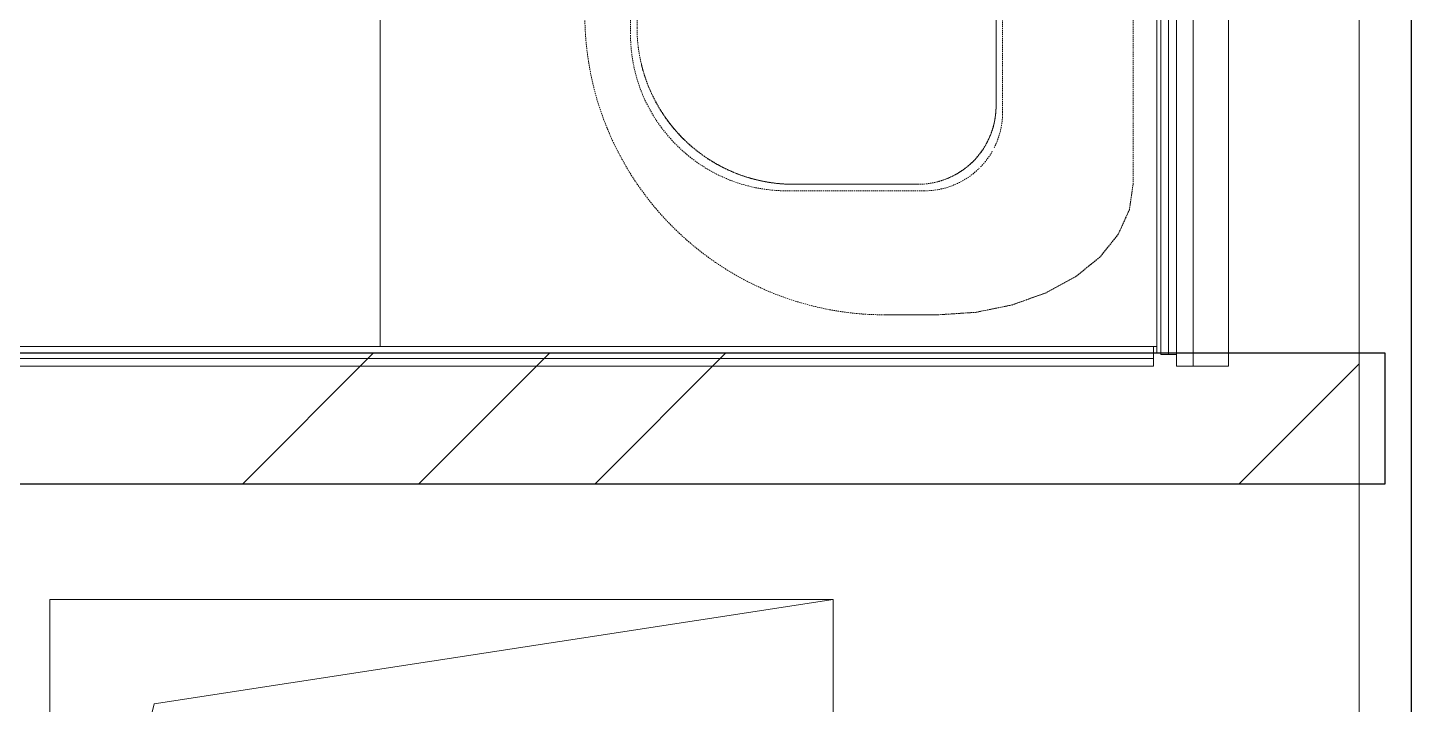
# Model space of a CAD drawing. Header units: millimetres. Extents: x -10915 to 62537, y -37640 to 44223.
# Drawn here: x 40525 to 41585, y 13176 to 13695 of the extents above; entities that cross this region are included whole.
import ezdxf

# ---------------------------------------------------------------- set-up
doc = ezdxf.new("R2010")
doc.units = ezdxf.units.MM
doc.linetypes.add('200_ШТРИХ_ш1п0_6_', pattern=[1.6, 1, -0.6])
for name, color, linetype, lineweight in [('Обобщенные модели', 7, 'Continuous', 18), ('Перекрытие', 7, 'Continuous', 18), ('Перекрытие штриховка', 7, 'Continuous', 18), ('Сантехника', 7, 'Continuous', 18), ('Стены внутренние', 7, 'Continuous', 18), ('Стены несущие', 7, 'Continuous', 30), ('Стены отделка', 7, 'Continuous', 30), ('Стены штриховка', 7, 'Continuous', 9)]:
    doc.layers.add(name, color=color, linetype=linetype, lineweight=lineweight)

# ---------------------------------------------------------------- blocks, each defined once
blk = doc.blocks.new('ADSK_Умывальник с 3 смесителемями - Умывальник 2-6172343-План полов 4-го этажа')
at = {"layer": 'Сантехника', "linetype": '200_ШТРИХ_ш1п0_6_'}
for p, q in [((1112.5, 0), (-1112.5, 0)), ((527.4, -105), (1052.5, -105)), ((1212.5, -190), (1212.5, -150)), ((1112.5, -165), (1112.5, -260)), ((992.5, -380), (-992.5, -380))]:
    blk.add_line(p, q, dxfattribs=at)
at = {"layer": 'Сантехника', "color": 251, "linetype": '200_ШТРИХ_ш1п0_6_', "true_color": 0x666666}
for p, q in [((-1112.5, 0), (1112.5, 0)), ((1052.5, -105), (527.4, -105)), ((527.4, -105), (1052.5, -105)), ((1057.5, -100), (702.6, -100)), ((1212.5, -150), (1212.5, -190)), ((1112.5, -260), (1112.5, -165)), ((1112.5, -165), (1112.5, -260)), ((1117.5, -265), (1117.5, -160)), ((-992.5, -380), (992.5, -380)), ((-997.5, -385), (997.5, -385))]:
    blk.add_line(p, q, dxfattribs=at)
at = {"layer": 'Сантехника', "linetype": '200_ШТРИХ_ш1п0_6_', "flags": 128}
blk.add_lwpolyline([(1212.5, -150), (1210.6, -120.7), (1204.9, -92.6), (1195.6, -66.7), (1183.2, -43.9), (1168.1, -25.3), (1150.8, -11.4), (1132, -2.9), (1112.5, 0)], dxfattribs=at)
at = {"layer": 'Сантехника', "color": 251, "linetype": '200_ШТРИХ_ш1п0_6_', "true_color": 0x666666, "flags": 128}
blk.add_lwpolyline([(1112.5, 0), (1132, -2.9), (1150.8, -11.4), (1168.1, -25.3), (1183.2, -43.9), (1195.6, -66.7), (1204.9, -92.6), (1210.6, -120.7), (1212.5, -150)], dxfattribs=at)
at = {"layer": 'Сантехника', "linetype": '200_ШТРИХ_ш1п0_6_'}
for centre, radius, start, end in [((1052.5, -165), 60, 0, 90), ((1052.5, -165), 60, 71.4232, 75.9608), ((1052.5, -165), 60, 56.5759, 61.8882), ((1052.5, -165), 60, 42.2537, 47.7388), ((1052.5, -165), 60, 28.1049, 33.4153), ((1052.5, -165), 60, 14.0329, 18.5633), ((982.5, -190), 230, 270, 360), ((992.5, -260), 120, 270, 0), ((992.5, -260), 120, 344.0028, 346.4889), ((992.5, -260), 120, 328.5016, 330.9904), ((992.5, -260), 120, 299.0043, 301.4912), ((992.5, -260), 120, 283.5045, 285.9926)]:
    blk.add_arc(centre, radius, start, end, dxfattribs=at)
at = {"layer": 'Сантехника', "color": 251, "linetype": '200_ШТРИХ_ш1п0_6_', "true_color": 0x666666}
for centre, radius, start, end in [((1052.5, -165), 60, 71.4186, 90), ((1052.5, -165), 60, 75.9608, 90), ((1057.5, -160), 60, 63.2908, 90), ((1052.5, -165), 60, 61.8882, 71.4232), ((1052.5, -165), 60, 0, 69.7877), ((1052.5, -165), 60, 47.7388, 56.5759), ((1057.5, -160), 60, 45.9555, 60.2922), ((1052.5, -165), 60, 33.4153, 42.2537), ((1057.5, -160), 60, 360, 44.6042), ((1052.5, -165), 60, 18.5633, 28.1049), ((1052.5, -165), 60, 360, 12.8571), ((982.5, -190), 230, 270, 0), ((992.5, -260), 120, 343.9949, 0), ((992.5, -260), 120, 346.4889, 0), ((997.5, -265), 120, 270.4137, 360), ((992.5, -260), 120, 286.0128, 343.9896), ((992.5, -260), 120, 330.9904, 344.0028), ((992.5, -260), 120, 315, 328.5016), ((992.5, -260), 120, 301.4912, 314.9965), ((992.5, -260), 120, 285.9926, 299.0043), ((992.5, -260), 120, 270, 286.007), ((992.5, -260), 120, 270, 283.5045)]:
    blk.add_arc(centre, radius, start, end, dxfattribs=at)
at = {"layer": 'Сантехника', "color": 253, "linetype": '200_ШТРИХ_ш1п0_6_', "true_color": 0xa3a3a3}
blk.add_arc((1052.5, -165), 60, 69.7877, 71.4186, dxfattribs=at)
blk = doc.blocks.new('GM_Отверстие прямоугольное _в плите_ - Отверстие-3275486-План полов 4-го этажа')
at = {"layer": 'Обобщенные модели'}
for p, q in [((-300, -200), (-300, 200)), ((-300, 200), (300, 200)), ((300, 200), (-300, 200)), ((-300, 200), (-300, -200)), ((-220, 120), (300, 200)), ((300, 200), (300, -200)), ((300, -200), (300, 200)), ((-300, -200), (-220, 120)), ((300, -200), (-300, -200)), ((-300, -200), (300, -200))]:
    blk.add_line(p, q, dxfattribs=at)
for start, end in [(360, 180), (180, 360), (60, 165), (300, 360), (195, 270)]:
    blk.add_arc((0, 0), 2.5, start, end, dxfattribs=at)

msp = doc.modelspace()

# ---------------------------------------------------------------- hatches: boundary and pattern name
at = {"layer": 'Перекрытие штриховка', "lineweight": 9, "true_color": 0x787878}
h = msp.add_hatch(dxfattribs=at)
h.set_pattern_fill('FP_36', color=8, style=0, pattern_type=2)
h.set_pattern_definition([(270, (38994.77, 15616.94), (600, 4e-14), []), (0, (38994.77, 15616.94), (0, 600), [])])
h.paths.add_polyline_path([(39004.343, 12141.937), (39049.809, 12141.937), (38934.195, 12208.687), (38937.445, 12214.316), (38947.474, 12208.687), (38961.113, 12231.828), (38970.863, 12226.198), (38974.113, 12231.828), (39129.809, 12141.937), (39885, 12141.937), (39885, 12211.937), (39835.565, 12211.937), (39835.565, 12218.437), (39819.065, 12218.437), (39819.065, 12245.437), (39807.565, 12245.437), (39807.565, 12251.937), (39885, 12251.937), (39885, 12581.937), (39894.565, 12581.937), (39894.565, 12634.937), (40194.768, 12634.937), (40194.768, 13450.174), (41390, 13450.174), (41390, 15869.898), (41328.422, 15869.898), (41346.622, 15855.115), (41360.962, 15836.774), (41369.019, 15819.067), (41371.901, 15799.557), (41371.901, 13574.557), (41369.019, 13555.048), (41360.483, 13536.289), (41346.622, 13519), (41327.967, 13503.847), (41302.641, 13490.486), (41279.304, 13482.17), (41251.165, 13476.479), (41206.901, 13474.557), (41181.901, 13474.557), (41130.721, 13480.324), (41080.843, 13498.13), (41038.499, 13524.736), (41002.08, 13561.155), (40974.678, 13604.764), (40957.668, 13653.378), (40951.901, 13704.557), (40953.028, 15679.557), (40957.668, 15720.737), (40974.678, 15769.351), (41002.08, 15812.96), (41038.499, 15849.379), (41071.156, 15869.898), (39910, 15869.898), (39910, 16104.898), (38622.928, 16097.398), (38663.91, 12634.937), (38864.565, 12634.937), (38864.565, 12581.937), (38875, 12581.727), (38875, 12251.937), (38951.565, 12251.937), (38951.565, 12245.437), (38940.065, 12245.437), (38940.065, 12218.437), (38923.565, 12218.437), (38923.565, 12211.937), (38875, 12211.937), (38875, 12141.937), (38989.187, 12141.937)])
h.paths.add_polyline_path([(38631.34, 12581.937), (38651.341, 12581.937), (38651.341, 12601.937), (38647.411, 12601.937), (38647.411, 12618.437), (38630.912, 12618.242), (38631.212, 12592.833)])
at = {"layer": 'Стены внутренние', "lineweight": 9}
h = msp.add_hatch(dxfattribs=at)
h.set_pattern_fill('FP_1', color=256, style=0, pattern_type=2)
h.set_pattern_definition([(45, (0, 0), (-381.661, 381.661), []), (45, (134.94, 0), (0, 763.322), []), (45, (-134.94, 0), (0, 763.322), [])])
h.paths.add_polyline_path([(40299.542, 13345.174), (41545, 13345.174), (41545, 13445.174), (40209.768, 13445.174), (40213.359, 13441.174), (40209.768, 13441.174), (40209.768, 13345.174), (40249.768, 13345.174)])

# ---------------------------------------------------------------- linework, layer by layer
at = {"layer": 'Перекрытие'}
msp.add_line((41390, 13450.174), (41387.5, 13450.174), dxfattribs=at)
at = {"layer": 'Стены внутренние'}
msp.add_line((41390, 13445.174), (41390, 15875.898), dxfattribs=at)
at = {"layer": 'Стены несущие'}
for p, q in [((41585, 20061.318), (41585, 12581.937)), ((41565, 13445.174), (40209.768, 13445.174)), ((41565, 13345.174), (41565, 13445.174)), ((40299.542, 13345.174), (41565, 13345.174))]:
    msp.add_line(p, q, dxfattribs=at)
at = {"layer": 'Стены отделка', "lineweight": 9}
for p, q in [((41545, 12581.937), (41545, 20061.318)), ((41405, 15884.898), (41405, 13435.174)), ((41445, 13435.174), (41445, 15884.898)), ((41393, 15875.898), (41393, 13444.174)), ((41387.5, 13450.174), (40194.768, 13450.174)), ((41387.5, 13435.174), (41387.5, 13450.174)), ((41393, 13444.174), (41405, 13444.174)), ((40209.768, 13435.174), (41387.5, 13435.174)), ((41405, 13435.174), (41445, 13435.174))]:
    msp.add_line(p, q, dxfattribs=at)
at = {"layer": 'Стены штриховка'}
for p, q in [((41418, 13435.174), (41418, 15884.898)), ((41399, 15875.898), (41399, 13444.174)), ((41387.5, 13441.174), (40203.768, 13441.174))]:
    msp.add_line(p, q, dxfattribs=at)

# ---------------------------------------------------------------- block references
at = {"layer": 'Обобщенные модели'}
msp.add_blockref('GM_Отверстие прямоугольное _в плите_ - Отверстие-3275486-План полов 4-го этажа', (40842.063, 13056.46), dxfattribs=at)
at = {"layer": 'Сантехника', "color": 254, "linetype": '200_ШТРИХ_ш1п0_6_', "true_color": 0xdddddd, "rotation": 269.9999999999992}
msp.add_blockref('ADSK_Умывальник с 3 смесителемями - Умывальник 2-6172343-План полов 4-го этажа', (41371.901, 14687.057), dxfattribs=at)

doc.saveas('drawing.dxf')
